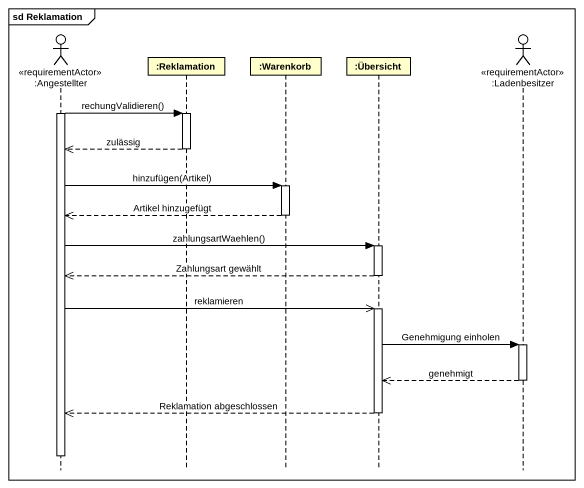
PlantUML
@startuml
mainframe sd Reklamation
hide footbox
actor ":Angestellter" as Angestellter <<requirementActor>>
participant ":Reklamation" as Reklamation
participant ":Warenkorb" as Warenkorb
participant ":Übersicht" as Übersicht
actor ":Ladenbesitzer" as Ladenbesitzer <<requirementActor>>

activate Angestellter
Angestellter -> Reklamation : rechungValidieren()
activate Reklamation
Reklamation -->> Angestellter : zulässig
deactivate Reklamation
Angestellter -> Warenkorb : hinzufügen(Artikel)
activate Warenkorb
Warenkorb -->> Angestellter : Artikel hinzugefügt
deactivate Warenkorb
Angestellter -> Übersicht : zahlungsartWaehlen()
activate Übersicht
Übersicht -->> Angestellter : Zahlungsart gewählt
deactivate Übersicht
Angestellter ->> Übersicht : reklamieren
activate Übersicht
Übersicht -> Ladenbesitzer : Genehmigung einholen
activate Ladenbesitzer
Ladenbesitzer -->> Übersicht : genehmigt
deactivate Ladenbesitzer
Übersicht -->> Angestellter : Reklamation abgeschlossen
deactivate Übersicht
deactivate Angestellter
@enduml
